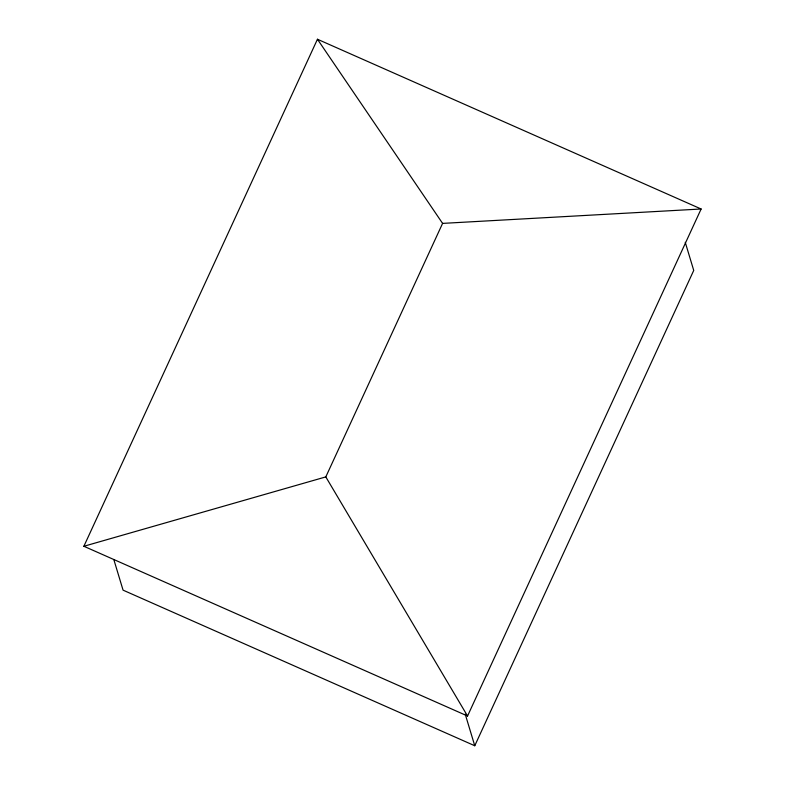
<?xml version="1.0" encoding="UTF-8"?>
<svg xmlns="http://www.w3.org/2000/svg" width="785" height="785" viewBox="0 0 785 785"><rect width="100%" height="100%" fill="white"/><g stroke="black" fill="none" stroke-linecap="round" stroke-linejoin="round"><path stroke-width="1.18" d="M83.877 546.272L317.454 39.25L701.123 208.996L467.546 716.018L83.877 546.272L325.804 476.907L442.593 223.391L317.454 39.25M113.874 559.725L123.059 590.143L474.758 745.75L693.734 270.423L685.256 242.339M442.593 223.391L701.123 208.996M325.804 476.907L467.546 716.018M465.22 714.164L474.758 745.75"/></g></svg>
